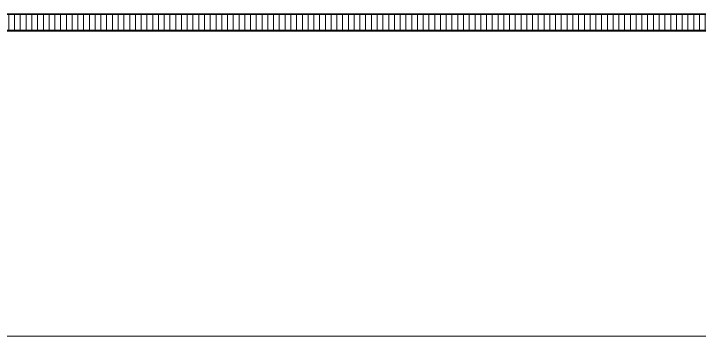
# Model space of a CAD drawing. Header units: millimetres. Extents: x -57519 to 497916, y -349472 to 446842.
# Drawn here: x 453090 to 465003, y -1943 to 3657 of the extents above; entities that cross this region are included whole.
import ezdxf

# ---------------------------------------------------------------- set-up
doc = ezdxf.new("R2010")
doc.units = ezdxf.units.MM
for name, color, linetype, lineweight in [('A-FLOR', 192, 'Continuous', 5), ('A-WALL', 113, 'Continuous', 20), ('Q-CASE', 31, 'Continuous', 5)]:
    doc.layers.add(name, color=color, linetype=linetype, lineweight=lineweight)

# ---------------------------------------------------------------- blocks, each defined once
blk = doc.blocks.new('DLN-Surface Channel-S1 - 300x150 _WD_-15753210-1_F SINGLE OCCUPANCY DIAGRAM')
at = {"layer": 'Q-CASE'}
h = blk.add_hatch(dxfattribs=at)
h.set_pattern_fill('FP_839', color=256, style=0, pattern_type=2)
h.set_pattern_definition([(270, (399805.45, 609.6), (100, 6e-15), [])])
h.paths.add_polyline_path([(-20870, -135), (20870, -135), (20870, 135), (-20870, 135)], flags=0)
for p, q in [((-20870, 150), (20870, 150)), ((-20870, 140), (20870, 140)), ((20870, 135), (-20870, 135)), ((-20870, -135), (20870, -135)), ((20870, -140), (-20870, -140)), ((-20870, -150), (20870, -150))]:
    blk.add_line(p, q, dxfattribs=at)

msp = doc.modelspace()

# ---------------------------------------------------------------- linework, layer by layer
at = {"layer": 'A-FLOR'}
for p, q in [((437644.7, 3657.5), (479394.7, 3657.5)), ((479394.7, 3357.5), (437644.7, 3357.5))]:
    msp.add_line(p, q, dxfattribs=at)
at = {"layer": 'A-WALL', "color": 253, "lineweight": 5}
msp.add_line((437644.7, -1942.5), (466832.2, -1942.5), dxfattribs=at)

# ---------------------------------------------------------------- block references
at = {"layer": 'Q-CASE'}
msp.add_blockref('DLN-Surface Channel-S1 - 300x150 _WD_-15753210-1_F SINGLE OCCUPANCY DIAGRAM', (458524.7, 3507.5), dxfattribs=at)

doc.saveas('drawing.dxf')
